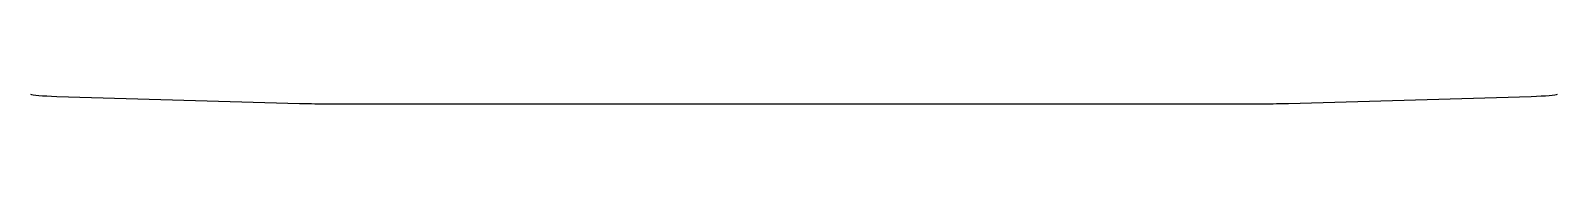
# Model space of a CAD drawing. Header units: inches. Extents: x 897.4 to 914.4, y -8.5 to 2.5.
# Drawn here: x 903.76 to 904.343, y -0.338 to -0.334 of the extents above; entities that cross this region are included whole.
import ezdxf

# ---------------------------------------------------------------- set-up
doc = ezdxf.new("R2010")
doc.units = ezdxf.units.IN
doc.header["$LTSCALE"] = 4
doc.header["$MEASUREMENT"] = 0
doc.layers.get('0').update_dxf_attribs({"linetype": 'CONTINUOUS'})

msp = doc.modelspace()

# ---------------------------------------------------------------- linework, layer by layer
for p, q in [((903.77048, -0.33504), (903.86302, -0.33773)), ((904.24033, -0.33773), (904.33287, -0.33504)), ((903.87256, -0.33786), (904.23079, -0.33786))]:
    msp.add_line(p, q)
for centre, start_param, end_param in [((903.78002, -0.33414), 3.246312, 4.206243), ((903.87256, -0.33683), 4.206243, 4.712389), ((904.23079, -0.33683), 4.712389, 5.218534), ((904.32333, -0.33414), 5.218534, 6.178466)]:
    msp.add_ellipse(centre, major_axis=(0.01969, 0), ratio=0.052408, start_param=start_param, end_param=end_param)

doc.saveas('drawing.dxf')
